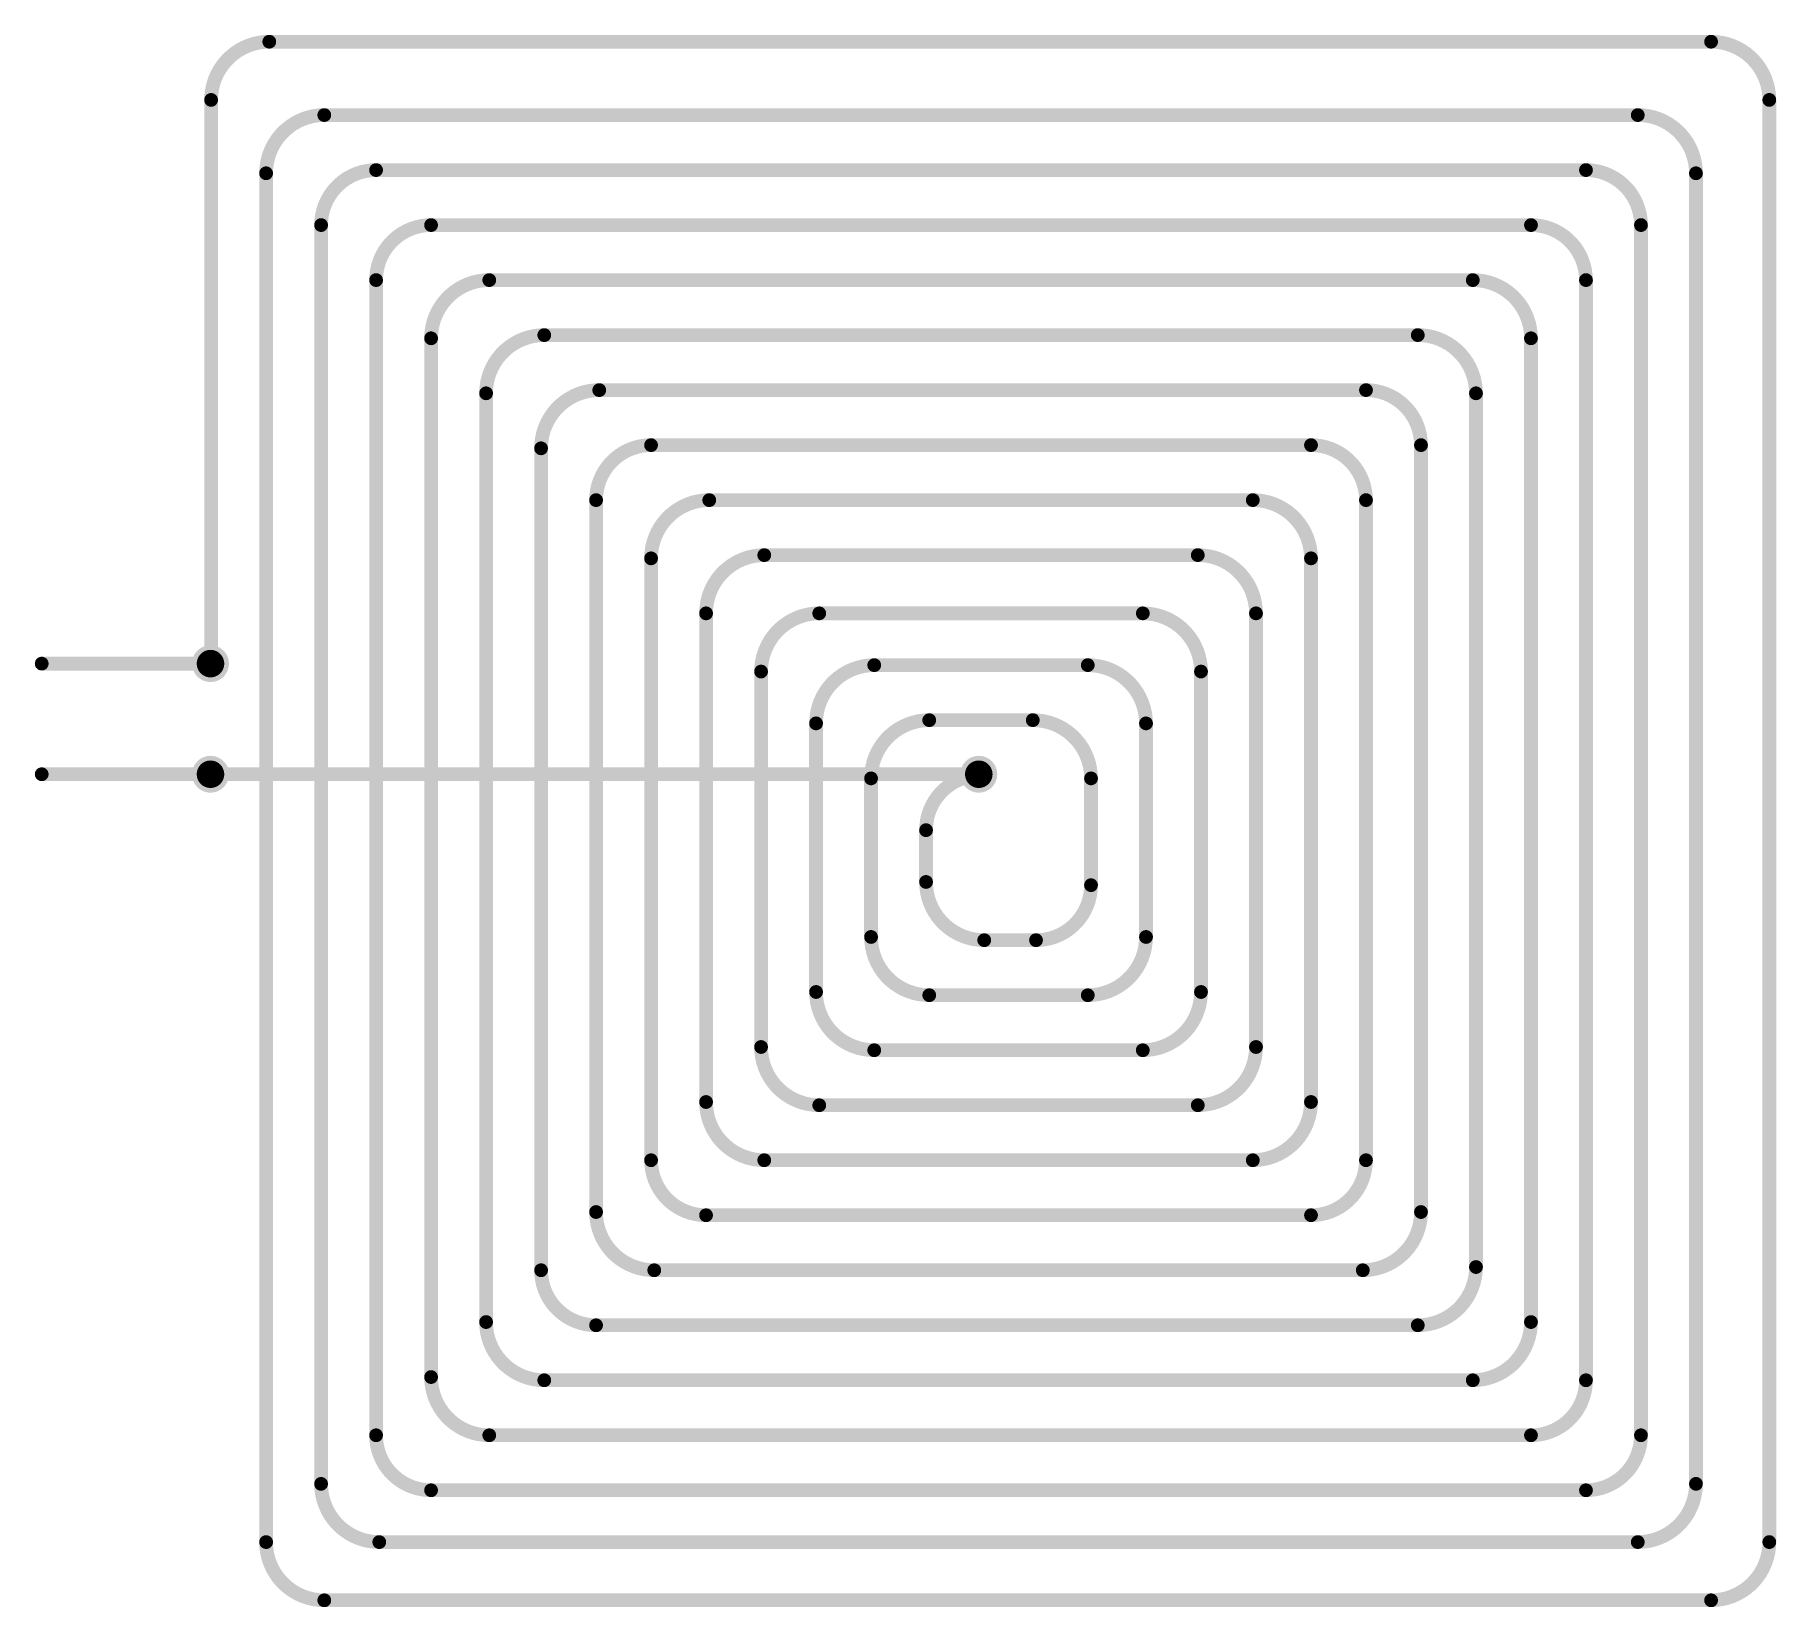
# Model space of a CAD drawing. Header units: inches. Extents: x 90.9 to 128.9, y 47 to 81.3.
import ezdxf

# ---------------------------------------------------------------- set-up
doc = ezdxf.new("R2010")
doc.units = ezdxf.units.IN
for name, color, linetype in [('Bottom Layer', 5, 'Continuous'), ('Bottom Solder', 6, 'Continuous'), ('Top Layer', 1, 'Continuous'), ('Top Paste', 8, 'Continuous'), ('Top Solder', 216, 'Continuous')]:
    doc.layers.add(name, color=color, linetype=linetype)

msp = doc.modelspace()

# ---------------------------------------------------------------- linework, layer by layer
at = {"layer": 'Bottom Layer', "const_width": 0.15}
for points in [[(94.517, 67.564, 1), (94.967, 67.564, 1)], [(94.517, 65.151, 1), (94.967, 65.151, 1)], [(111.281, 65.151, 1), (111.731, 65.151, 1)], [(94.667, 65.151, 1), (94.817, 65.151, 1)], [(111.431, 65.151, 1), (111.581, 65.151, 1)]]:
    msp.add_lwpolyline(points, format="xyb", close=True, dxfattribs=at)
at = {"layer": 'Bottom Layer', "const_width": 0.3}
msp.add_lwpolyline([(94.742, 65.151), (111.506, 65.151)], dxfattribs=at)
at = {"layer": 'Bottom Solder', "const_width": 0.252}
for points in [[(94.466, 67.564, 1), (95.018, 67.564, 1)], [(94.466, 65.151, 1), (95.018, 65.151, 1)], [(111.23, 65.151, 1), (111.782, 65.151, 1)]]:
    msp.add_lwpolyline(points, format="xyb", close=True, dxfattribs=at)
at = {"layer": 'Top Layer', "const_width": 0.3}
for points in [[(94.755, 79.861, -0.414214), (96.025, 81.131)], [(127.485, 81.131, -0.414214), (128.755, 79.861)], [(95.955, 78.261, -0.414214), (97.225, 79.531)], [(125.885, 79.531, -0.414214), (127.155, 78.261)], [(97.155, 77.131, -0.414214), (98.355, 78.331)], [(124.755, 78.331, -0.414214), (125.955, 77.131)], [(98.355, 75.931, -0.414214), (99.555, 77.131)], [(123.555, 77.131, -0.414214), (124.755, 75.931)], [(99.555, 74.661, -0.414214), (100.825, 75.931)], [(122.285, 75.931, -0.414214), (123.555, 74.661)], [(100.755, 73.461, -0.414214), (102.025, 74.731)], [(121.085, 74.731, -0.414214), (122.355, 73.461)], [(101.955, 72.261, -0.414214), (103.225, 73.531)], [(119.955, 73.531, -0.414214), (121.155, 72.331)], [(103.155, 71.131, -0.414214), (104.355, 72.331)], [(118.755, 72.331, -0.414214), (119.955, 71.131)], [(104.355, 69.861, -0.414214), (105.625, 71.131)], [(117.485, 71.131, -0.414214), (118.755, 69.861)], [(105.555, 68.661, -0.414214), (106.825, 69.931)], [(116.285, 69.931, -0.414214), (117.555, 68.661)], [(106.755, 67.391, -0.414214), (108.025, 68.661)], [(115.085, 68.661, -0.414214), (116.355, 67.391)], [(107.955, 66.261, -0.414214), (109.225, 67.531)], [(113.885, 67.531, -0.414214), (115.155, 66.261)], [(109.155, 65.061, -0.414214), (110.425, 66.331)], [(112.685, 66.331, -0.414214), (113.955, 65.061)], [(110.355, 63.931, -0.414214), (111.555, 65.131)], [(111.625, 61.531, -0.414214), (110.355, 62.801)], [(113.955, 62.731, -0.414214), (112.755, 61.531)], [(110.425, 60.331, -0.414214), (109.155, 61.601)], [(115.155, 61.601, -0.414214), (113.885, 60.331)], [(109.225, 59.131, -0.414214), (107.955, 60.401)], [(116.355, 60.401, -0.414214), (115.085, 59.131)], [(108.025, 57.931, -0.414214), (106.755, 59.201)], [(117.555, 59.201, -0.414214), (116.285, 57.931)], [(106.825, 56.731, -0.414214), (105.555, 58.001)], [(118.755, 58.001, -0.414214), (117.485, 56.731)], [(105.555, 55.531, -0.414214), (104.355, 56.731)], [(119.955, 56.731, -0.414214), (118.755, 55.531)], [(104.425, 54.331, -0.414214), (103.155, 55.601)], [(121.155, 55.601, -0.414214), (119.885, 54.331)], [(103.155, 53.131, -0.414214), (101.955, 54.331)], [(122.355, 54.401, -0.414214), (121.085, 53.131)], [(102.025, 51.931, -0.414214), (100.755, 53.201)], [(123.555, 53.201, -0.414214), (122.285, 51.931)], [(100.825, 50.731, -0.414214), (99.555, 52.001)], [(124.755, 51.931, -0.414214), (123.555, 50.731)], [(99.555, 49.531, -0.414214), (98.355, 50.731)], [(125.955, 50.731, -0.414214), (124.755, 49.531)], [(98.425, 48.401, -0.414214), (97.155, 49.671)], [(127.155, 49.671, -0.414214), (125.885, 48.401)], [(97.225, 47.131, -0.414214), (95.955, 48.401)], [(128.755, 48.401, -0.414214), (127.485, 47.131)]]:
    msp.add_lwpolyline(points, format="xyb", dxfattribs=at)
at = {"layer": 'Top Layer'}
for points, const_width in [([(96.025, 81.131), (127.485, 81.131)], 0.3), ([(94.755, 67.531), (94.755, 79.861)], 0.3), ([(128.755, 48.401), (128.755, 79.861)], 0.3), ([(97.225, 79.531), (125.885, 79.531)], 0.3), ([(95.955, 48.401), (95.955, 78.261)], 0.3), ([(98.355, 78.331), (124.755, 78.331)], 0.3), ([(127.155, 49.671), (127.155, 78.261)], 0.3), ([(97.155, 49.671), (97.155, 77.131)], 0.3), ([(99.555, 77.131), (123.555, 77.131)], 0.3), ([(125.955, 50.731), (125.955, 77.131)], 0.3), ([(98.355, 50.731), (98.355, 75.931)], 0.3), ([(100.825, 75.931), (122.285, 75.931)], 0.3), ([(124.755, 51.931), (124.755, 75.931)], 0.3), ([(102.025, 74.731), (121.085, 74.731)], 0.3), ([(99.555, 52.001), (99.555, 74.661)], 0.3), ([(123.555, 53.201), (123.555, 74.661)], 0.3), ([(100.755, 53.201), (100.755, 73.461)], 0.3), ([(103.225, 73.531), (119.955, 73.531)], 0.3), ([(122.355, 54.401), (122.355, 73.461)], 0.3), ([(101.955, 54.331), (101.955, 72.261)], 0.3), ([(104.355, 72.331), (118.755, 72.331)], 0.3), ([(121.155, 55.601), (121.155, 72.331)], 0.3), ([(103.155, 55.601), (103.155, 71.131)], 0.3), ([(105.625, 71.131), (117.485, 71.131)], 0.3), ([(119.955, 56.731), (119.955, 71.131)], 0.3), ([(104.355, 56.731), (104.355, 69.861)], 0.3), ([(106.825, 69.931), (116.285, 69.931)], 0.3), ([(118.755, 58.001), (118.755, 69.861)], 0.3), ([(105.555, 58.001), (105.555, 68.661)], 0.3), ([(108.025, 68.661), (115.085, 68.661)], 0.3), ([(117.555, 59.201), (117.555, 68.661)], 0.3), ([(91.059, 67.564), (94.742, 67.564)], 0.3), ([(109.225, 67.531), (113.885, 67.531)], 0.3), ([(94.705, 67.556), (94.805, 67.556)], 0.05), ([(94.705, 67.506), (94.805, 67.506)], 0.05), ([(94.73, 67.581), (94.73, 67.481)], 0.05), ([(94.78, 67.581), (94.78, 67.481)], 0.05), ([(106.755, 59.201), (106.755, 67.391)], 0.3), ([(116.355, 60.401), (116.355, 67.391)], 0.3), ([(107.955, 60.401), (107.955, 66.261)], 0.3), ([(110.425, 66.331), (112.685, 66.331)], 0.3), ([(115.155, 61.601), (115.155, 66.261)], 0.3), ([(91.059, 65.151), (94.742, 65.151)], 0.3), ([(109.155, 61.601), (109.155, 65.061)], 0.3), ([(111.505, 65.156), (111.605, 65.156)], 0.05), ([(111.505, 65.106), (111.605, 65.106)], 0.05), ([(111.53, 65.181), (111.53, 65.081)], 0.05), ([(111.58, 65.181), (111.58, 65.081)], 0.05), ([(113.955, 62.731), (113.955, 65.061)], 0.3), ([(110.355, 62.801), (110.355, 63.931)], 0.3), ([(111.625, 61.531), (112.755, 61.531)], 0.3), ([(110.425, 60.331), (113.885, 60.331)], 0.3), ([(109.225, 59.131), (115.085, 59.131)], 0.3), ([(108.025, 57.931), (116.285, 57.931)], 0.3), ([(106.825, 56.731), (117.485, 56.731)], 0.3), ([(105.555, 55.531), (118.755, 55.531)], 0.3), ([(104.425, 54.331), (119.885, 54.331)], 0.3), ([(103.155, 53.131), (121.085, 53.131)], 0.3), ([(102.025, 51.931), (122.285, 51.931)], 0.3), ([(100.825, 50.731), (123.555, 50.731)], 0.3), ([(99.555, 49.531), (124.755, 49.531)], 0.3), ([(98.425, 48.401), (125.885, 48.401)], 0.3), ([(97.225, 47.131), (127.485, 47.131)], 0.3)]:
    msp.add_lwpolyline(points, dxfattribs=dict(at, const_width=const_width))
for points, const_width in [([(95.95, 81.131, 1), (96.1, 81.131, 1)], 0.15), ([(95.95, 81.131, 1), (96.1, 81.131, 1)], 0.15), ([(127.41, 81.131, 1), (127.56, 81.131, 1)], 0.15), ([(127.41, 81.131, 1), (127.56, 81.131, 1)], 0.15), ([(94.68, 79.861, 1), (94.83, 79.861, 1)], 0.15), ([(94.68, 79.861, 1), (94.83, 79.861, 1)], 0.15), ([(128.68, 79.861, 1), (128.83, 79.861, 1)], 0.15), ([(128.68, 79.861, 1), (128.83, 79.861, 1)], 0.15), ([(97.15, 79.531, 1), (97.3, 79.531, 1)], 0.15), ([(97.15, 79.531, 1), (97.3, 79.531, 1)], 0.15), ([(125.81, 79.531, 1), (125.96, 79.531, 1)], 0.15), ([(125.81, 79.531, 1), (125.96, 79.531, 1)], 0.15), ([(95.88, 78.261, 1), (96.03, 78.261, 1)], 0.15), ([(95.88, 78.261, 1), (96.03, 78.261, 1)], 0.15), ([(98.28, 78.331, 1), (98.43, 78.331, 1)], 0.15), ([(98.28, 78.331, 1), (98.43, 78.331, 1)], 0.15), ([(124.68, 78.331, 1), (124.83, 78.331, 1)], 0.15), ([(124.68, 78.331, 1), (124.83, 78.331, 1)], 0.15), ([(127.08, 78.261, 1), (127.23, 78.261, 1)], 0.15), ([(127.08, 78.261, 1), (127.23, 78.261, 1)], 0.15), ([(97.08, 77.131, 1), (97.23, 77.131, 1)], 0.15), ([(97.08, 77.131, 1), (97.23, 77.131, 1)], 0.15), ([(99.48, 77.131, 1), (99.63, 77.131, 1)], 0.15), ([(99.48, 77.131, 1), (99.63, 77.131, 1)], 0.15), ([(123.48, 77.131, 1), (123.63, 77.131, 1)], 0.15), ([(123.48, 77.131, 1), (123.63, 77.131, 1)], 0.15), ([(125.88, 77.131, 1), (126.03, 77.131, 1)], 0.15), ([(125.88, 77.131, 1), (126.03, 77.131, 1)], 0.15), ([(98.28, 75.931, 1), (98.43, 75.931, 1)], 0.15), ([(98.28, 75.931, 1), (98.43, 75.931, 1)], 0.15), ([(100.75, 75.931, 1), (100.9, 75.931, 1)], 0.15), ([(100.75, 75.931, 1), (100.9, 75.931, 1)], 0.15), ([(122.21, 75.931, 1), (122.36, 75.931, 1)], 0.15), ([(122.21, 75.931, 1), (122.36, 75.931, 1)], 0.15), ([(124.68, 75.931, 1), (124.83, 75.931, 1)], 0.15), ([(124.68, 75.931, 1), (124.83, 75.931, 1)], 0.15), ([(101.95, 74.731, 1), (102.1, 74.731, 1)], 0.15), ([(101.95, 74.731, 1), (102.1, 74.731, 1)], 0.15), ([(121.01, 74.731, 1), (121.16, 74.731, 1)], 0.15), ([(121.01, 74.731, 1), (121.16, 74.731, 1)], 0.15), ([(99.48, 74.661, 1), (99.63, 74.661, 1)], 0.15), ([(99.48, 74.661, 1), (99.63, 74.661, 1)], 0.15), ([(123.48, 74.661, 1), (123.63, 74.661, 1)], 0.15), ([(123.48, 74.661, 1), (123.63, 74.661, 1)], 0.15), ([(100.68, 73.461, 1), (100.83, 73.461, 1)], 0.15), ([(100.68, 73.461, 1), (100.83, 73.461, 1)], 0.15), ([(103.15, 73.531, 1), (103.3, 73.531, 1)], 0.15), ([(103.15, 73.531, 1), (103.3, 73.531, 1)], 0.15), ([(119.88, 73.531, 1), (120.03, 73.531, 1)], 0.15), ([(119.88, 73.531, 1), (120.03, 73.531, 1)], 0.15), ([(122.28, 73.461, 1), (122.43, 73.461, 1)], 0.15), ([(122.28, 73.461, 1), (122.43, 73.461, 1)], 0.15), ([(101.88, 72.261, 1), (102.03, 72.261, 1)], 0.15), ([(101.88, 72.261, 1), (102.03, 72.261, 1)], 0.15), ([(104.28, 72.331, 1), (104.43, 72.331, 1)], 0.15), ([(104.28, 72.331, 1), (104.43, 72.331, 1)], 0.15), ([(118.68, 72.331, 1), (118.83, 72.331, 1)], 0.15), ([(118.68, 72.331, 1), (118.83, 72.331, 1)], 0.15), ([(121.08, 72.331, 1), (121.23, 72.331, 1)], 0.15), ([(121.08, 72.331, 1), (121.23, 72.331, 1)], 0.15), ([(103.08, 71.131, 1), (103.23, 71.131, 1)], 0.15), ([(103.08, 71.131, 1), (103.23, 71.131, 1)], 0.15), ([(105.55, 71.131, 1), (105.7, 71.131, 1)], 0.15), ([(105.55, 71.131, 1), (105.7, 71.131, 1)], 0.15), ([(117.41, 71.131, 1), (117.56, 71.131, 1)], 0.15), ([(117.41, 71.131, 1), (117.56, 71.131, 1)], 0.15), ([(119.88, 71.131, 1), (120.03, 71.131, 1)], 0.15), ([(119.88, 71.131, 1), (120.03, 71.131, 1)], 0.15), ([(104.28, 69.861, 1), (104.43, 69.861, 1)], 0.15), ([(104.28, 69.861, 1), (104.43, 69.861, 1)], 0.15), ([(106.75, 69.931, 1), (106.9, 69.931, 1)], 0.15), ([(106.75, 69.931, 1), (106.9, 69.931, 1)], 0.15), ([(116.21, 69.931, 1), (116.36, 69.931, 1)], 0.15), ([(116.21, 69.931, 1), (116.36, 69.931, 1)], 0.15), ([(118.68, 69.861, 1), (118.83, 69.861, 1)], 0.15), ([(118.68, 69.861, 1), (118.83, 69.861, 1)], 0.15), ([(105.48, 68.661, 1), (105.63, 68.661, 1)], 0.15), ([(105.48, 68.661, 1), (105.63, 68.661, 1)], 0.15), ([(107.95, 68.661, 1), (108.1, 68.661, 1)], 0.15), ([(107.95, 68.661, 1), (108.1, 68.661, 1)], 0.15), ([(115.01, 68.661, 1), (115.16, 68.661, 1)], 0.15), ([(115.01, 68.661, 1), (115.16, 68.661, 1)], 0.15), ([(117.48, 68.661, 1), (117.63, 68.661, 1)], 0.15), ([(117.48, 68.661, 1), (117.63, 68.661, 1)], 0.15), ([(90.984, 67.564, 1), (91.134, 67.564, 1)], 0.15), ([(94.517, 67.564, 1), (94.967, 67.564, 1)], 0.15), ([(94.667, 67.564, 1), (94.817, 67.564, 1)], 0.15), ([(94.68, 67.531, 1), (94.83, 67.531, 1)], 0.15), ([(109.15, 67.531, 1), (109.3, 67.531, 1)], 0.15), ([(109.15, 67.531, 1), (109.3, 67.531, 1)], 0.15), ([(113.81, 67.531, 1), (113.96, 67.531, 1)], 0.15), ([(113.81, 67.531, 1), (113.96, 67.531, 1)], 0.15), ([(94.73, 67.531, 1), (94.78, 67.531, 1)], 0.05), ([(106.68, 67.391, 1), (106.83, 67.391, 1)], 0.15), ([(106.68, 67.391, 1), (106.83, 67.391, 1)], 0.15), ([(116.28, 67.391, 1), (116.43, 67.391, 1)], 0.15), ([(116.28, 67.391, 1), (116.43, 67.391, 1)], 0.15), ([(107.88, 66.261, 1), (108.03, 66.261, 1)], 0.15), ([(107.88, 66.261, 1), (108.03, 66.261, 1)], 0.15), ([(110.35, 66.331, 1), (110.5, 66.331, 1)], 0.15), ([(110.35, 66.331, 1), (110.5, 66.331, 1)], 0.15), ([(112.61, 66.331, 1), (112.76, 66.331, 1)], 0.15), ([(112.61, 66.331, 1), (112.76, 66.331, 1)], 0.15), ([(115.08, 66.261, 1), (115.23, 66.261, 1)], 0.15), ([(115.08, 66.261, 1), (115.23, 66.261, 1)], 0.15), ([(94.517, 65.151, 1), (94.967, 65.151, 1)], 0.15), ([(111.281, 65.151, 1), (111.731, 65.151, 1)], 0.15), ([(90.984, 65.151, 1), (91.134, 65.151, 1)], 0.15), ([(94.667, 65.151, 1), (94.817, 65.151, 1)], 0.15), ([(109.08, 65.061, 1), (109.23, 65.061, 1)], 0.15), ([(109.08, 65.061, 1), (109.23, 65.061, 1)], 0.15), ([(111.48, 65.131, 1), (111.63, 65.131, 1)], 0.15), ([(111.53, 65.131, 1), (111.58, 65.131, 1)], 0.05), ([(113.88, 65.061, 1), (114.03, 65.061, 1)], 0.15), ([(113.88, 65.061, 1), (114.03, 65.061, 1)], 0.15), ([(110.28, 63.931, 1), (110.43, 63.931, 1)], 0.15), ([(110.28, 63.931, 1), (110.43, 63.931, 1)], 0.15), ([(110.28, 62.801, 1), (110.43, 62.801, 1)], 0.15), ([(110.28, 62.801, 1), (110.43, 62.801, 1)], 0.15), ([(113.88, 62.731, 1), (114.03, 62.731, 1)], 0.15), ([(113.88, 62.731, 1), (114.03, 62.731, 1)], 0.15), ([(109.08, 61.601, 1), (109.23, 61.601, 1)], 0.15), ([(109.08, 61.601, 1), (109.23, 61.601, 1)], 0.15), ([(111.55, 61.531, 1), (111.7, 61.531, 1)], 0.15), ([(111.55, 61.531, 1), (111.7, 61.531, 1)], 0.15), ([(112.68, 61.531, 1), (112.83, 61.531, 1)], 0.15), ([(112.68, 61.531, 1), (112.83, 61.531, 1)], 0.15), ([(115.08, 61.601, 1), (115.23, 61.601, 1)], 0.15), ([(115.08, 61.601, 1), (115.23, 61.601, 1)], 0.15), ([(107.88, 60.401, 1), (108.03, 60.401, 1)], 0.15), ([(107.88, 60.401, 1), (108.03, 60.401, 1)], 0.15), ([(110.35, 60.331, 1), (110.5, 60.331, 1)], 0.15), ([(110.35, 60.331, 1), (110.5, 60.331, 1)], 0.15), ([(113.81, 60.331, 1), (113.96, 60.331, 1)], 0.15), ([(113.81, 60.331, 1), (113.96, 60.331, 1)], 0.15), ([(116.28, 60.401, 1), (116.43, 60.401, 1)], 0.15), ([(116.28, 60.401, 1), (116.43, 60.401, 1)], 0.15), ([(106.68, 59.201, 1), (106.83, 59.201, 1)], 0.15), ([(106.68, 59.201, 1), (106.83, 59.201, 1)], 0.15), ([(109.15, 59.131, 1), (109.3, 59.131, 1)], 0.15), ([(109.15, 59.131, 1), (109.3, 59.131, 1)], 0.15), ([(115.01, 59.131, 1), (115.16, 59.131, 1)], 0.15), ([(115.01, 59.131, 1), (115.16, 59.131, 1)], 0.15), ([(117.48, 59.201, 1), (117.63, 59.201, 1)], 0.15), ([(117.48, 59.201, 1), (117.63, 59.201, 1)], 0.15), ([(105.48, 58.001, 1), (105.63, 58.001, 1)], 0.15), ([(105.48, 58.001, 1), (105.63, 58.001, 1)], 0.15), ([(118.68, 58.001, 1), (118.83, 58.001, 1)], 0.15), ([(118.68, 58.001, 1), (118.83, 58.001, 1)], 0.15), ([(107.95, 57.931, 1), (108.1, 57.931, 1)], 0.15), ([(107.95, 57.931, 1), (108.1, 57.931, 1)], 0.15), ([(116.21, 57.931, 1), (116.36, 57.931, 1)], 0.15), ([(116.21, 57.931, 1), (116.36, 57.931, 1)], 0.15), ([(104.28, 56.731, 1), (104.43, 56.731, 1)], 0.15), ([(104.28, 56.731, 1), (104.43, 56.731, 1)], 0.15), ([(106.75, 56.731, 1), (106.9, 56.731, 1)], 0.15), ([(106.75, 56.731, 1), (106.9, 56.731, 1)], 0.15), ([(117.41, 56.731, 1), (117.56, 56.731, 1)], 0.15), ([(117.41, 56.731, 1), (117.56, 56.731, 1)], 0.15), ([(119.88, 56.731, 1), (120.03, 56.731, 1)], 0.15), ([(119.88, 56.731, 1), (120.03, 56.731, 1)], 0.15), ([(103.08, 55.601, 1), (103.23, 55.601, 1)], 0.15), ([(103.08, 55.601, 1), (103.23, 55.601, 1)], 0.15), ([(105.48, 55.531, 1), (105.63, 55.531, 1)], 0.15), ([(105.48, 55.531, 1), (105.63, 55.531, 1)], 0.15), ([(118.68, 55.531, 1), (118.83, 55.531, 1)], 0.15), ([(118.68, 55.531, 1), (118.83, 55.531, 1)], 0.15), ([(121.08, 55.601, 1), (121.23, 55.601, 1)], 0.15), ([(121.08, 55.601, 1), (121.23, 55.601, 1)], 0.15), ([(101.88, 54.331, 1), (102.03, 54.331, 1)], 0.15), ([(101.88, 54.331, 1), (102.03, 54.331, 1)], 0.15), ([(104.35, 54.331, 1), (104.5, 54.331, 1)], 0.15), ([(104.35, 54.331, 1), (104.5, 54.331, 1)], 0.15), ([(119.81, 54.331, 1), (119.96, 54.331, 1)], 0.15), ([(119.81, 54.331, 1), (119.96, 54.331, 1)], 0.15), ([(122.28, 54.401, 1), (122.43, 54.401, 1)], 0.15), ([(122.28, 54.401, 1), (122.43, 54.401, 1)], 0.15), ([(100.68, 53.201, 1), (100.83, 53.201, 1)], 0.15), ([(100.68, 53.201, 1), (100.83, 53.201, 1)], 0.15), ([(103.08, 53.131, 1), (103.23, 53.131, 1)], 0.15), ([(103.08, 53.131, 1), (103.23, 53.131, 1)], 0.15), ([(121.01, 53.131, 1), (121.16, 53.131, 1)], 0.15), ([(121.01, 53.131, 1), (121.16, 53.131, 1)], 0.15), ([(123.48, 53.201, 1), (123.63, 53.201, 1)], 0.15), ([(123.48, 53.201, 1), (123.63, 53.201, 1)], 0.15), ([(99.48, 52.001, 1), (99.63, 52.001, 1)], 0.15), ([(99.48, 52.001, 1), (99.63, 52.001, 1)], 0.15), ([(101.95, 51.931, 1), (102.1, 51.931, 1)], 0.15), ([(101.95, 51.931, 1), (102.1, 51.931, 1)], 0.15), ([(122.21, 51.931, 1), (122.36, 51.931, 1)], 0.15), ([(122.21, 51.931, 1), (122.36, 51.931, 1)], 0.15), ([(124.68, 51.931, 1), (124.83, 51.931, 1)], 0.15), ([(124.68, 51.931, 1), (124.83, 51.931, 1)], 0.15), ([(98.28, 50.731, 1), (98.43, 50.731, 1)], 0.15), ([(98.28, 50.731, 1), (98.43, 50.731, 1)], 0.15), ([(100.75, 50.731, 1), (100.9, 50.731, 1)], 0.15), ([(100.75, 50.731, 1), (100.9, 50.731, 1)], 0.15), ([(123.48, 50.731, 1), (123.63, 50.731, 1)], 0.15), ([(123.48, 50.731, 1), (123.63, 50.731, 1)], 0.15), ([(125.88, 50.731, 1), (126.03, 50.731, 1)], 0.15), ([(125.88, 50.731, 1), (126.03, 50.731, 1)], 0.15), ([(97.08, 49.671, 1), (97.23, 49.671, 1)], 0.15), ([(97.08, 49.671, 1), (97.23, 49.671, 1)], 0.15), ([(127.08, 49.671, 1), (127.23, 49.671, 1)], 0.15), ([(127.08, 49.671, 1), (127.23, 49.671, 1)], 0.15), ([(99.48, 49.531, 1), (99.63, 49.531, 1)], 0.15), ([(99.48, 49.531, 1), (99.63, 49.531, 1)], 0.15), ([(124.68, 49.531, 1), (124.83, 49.531, 1)], 0.15), ([(124.68, 49.531, 1), (124.83, 49.531, 1)], 0.15), ([(95.88, 48.401, 1), (96.03, 48.401, 1)], 0.15), ([(95.88, 48.401, 1), (96.03, 48.401, 1)], 0.15), ([(98.35, 48.401, 1), (98.5, 48.401, 1)], 0.15), ([(98.35, 48.401, 1), (98.5, 48.401, 1)], 0.15), ([(125.81, 48.401, 1), (125.96, 48.401, 1)], 0.15), ([(125.81, 48.401, 1), (125.96, 48.401, 1)], 0.15), ([(128.68, 48.401, 1), (128.83, 48.401, 1)], 0.15), ([(128.68, 48.401, 1), (128.83, 48.401, 1)], 0.15), ([(97.15, 47.131, 1), (97.3, 47.131, 1)], 0.15), ([(97.15, 47.131, 1), (97.3, 47.131, 1)], 0.15), ([(127.41, 47.131, 1), (127.56, 47.131, 1)], 0.15), ([(127.41, 47.131, 1), (127.56, 47.131, 1)], 0.15)]:
    msp.add_lwpolyline(points, format="xyb", close=True, dxfattribs=dict(at, const_width=const_width))
at = {"layer": 'Top Paste', "const_width": 0.05}
for points in [[(94.705, 67.556), (94.805, 67.556)], [(94.705, 67.506), (94.805, 67.506)], [(94.73, 67.581), (94.73, 67.481)], [(94.78, 67.581), (94.78, 67.481)], [(111.505, 65.156), (111.605, 65.156)], [(111.505, 65.106), (111.605, 65.106)], [(111.53, 65.181), (111.53, 65.081)], [(111.58, 65.181), (111.58, 65.081)]]:
    msp.add_lwpolyline(points, dxfattribs=at)
for points in [[(94.73, 67.531, 1), (94.78, 67.531, 1)], [(111.53, 65.131, 1), (111.58, 65.131, 1)]]:
    msp.add_lwpolyline(points, format="xyb", close=True, dxfattribs=at)
at = {"layer": 'Top Solder'}
for points, const_width in [([(94.466, 67.564, 1), (95.018, 67.564, 1)], 0.252), ([(94.73, 67.531, 1), (94.78, 67.531, 1)], 0.05), ([(94.466, 65.151, 1), (95.018, 65.151, 1)], 0.252), ([(111.23, 65.151, 1), (111.782, 65.151, 1)], 0.252), ([(111.53, 65.131, 1), (111.58, 65.131, 1)], 0.05)]:
    msp.add_lwpolyline(points, format="xyb", close=True, dxfattribs=dict(at, const_width=const_width))
at = {"layer": 'Top Solder', "const_width": 0.05}
for points in [[(94.705, 67.556), (94.805, 67.556)], [(94.705, 67.506), (94.805, 67.506)], [(94.73, 67.581), (94.73, 67.481)], [(94.78, 67.581), (94.78, 67.481)], [(111.505, 65.156), (111.605, 65.156)], [(111.505, 65.106), (111.605, 65.106)], [(111.53, 65.181), (111.53, 65.081)], [(111.58, 65.181), (111.58, 65.081)]]:
    msp.add_lwpolyline(points, dxfattribs=at)

doc.saveas('drawing.dxf')
